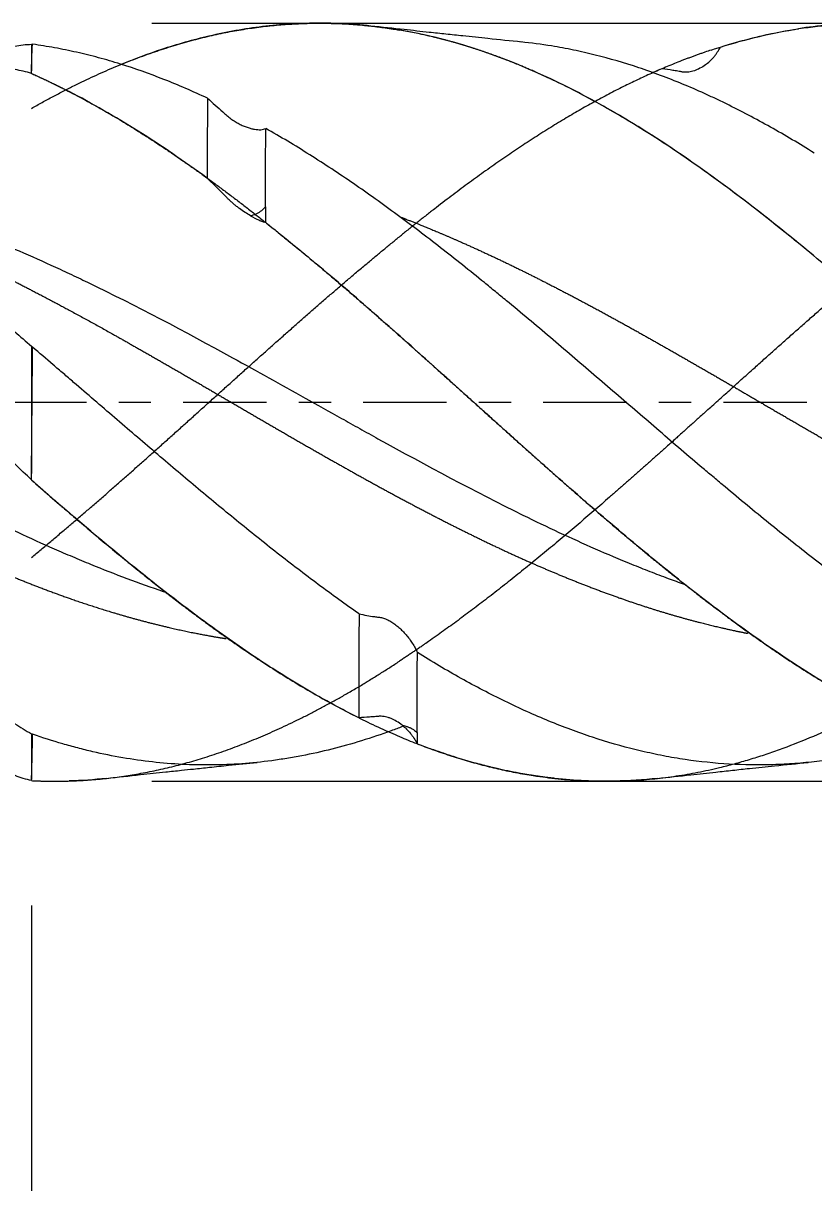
# Model space of a CAD drawing. Header units: millimetres. Extents: x -53 to 66, y -62 to 29.
# Drawn here: x 14.89 to 25.32, y -10.3 to 5 of the extents above; entities that cross this region are included whole.
import ezdxf

# ---------------------------------------------------------------- set-up
doc = ezdxf.new("R2010")
doc.units = ezdxf.units.MM
doc.linetypes.add('CENTER', pattern=[47.5, 22, -8.5, 8.5, -8.5])
for name, color, linetype in [('1', 4, 'Continuous'), ('2', 7, 'Continuous'), ('SK2', 7, 'Continuous'), ('SK4', 2, 'CENTER')]:
    doc.layers.add(name, color=color, linetype=linetype)
doc.styles.add('iso_b_vert', font='simplex.shx')
doc.dimstyles.get("Standard").update_dxf_attribs({"dimtxt": 0.18, "dimasz": 0.18, "dimexe": 0.18, "dimexo": 0.0625, "dimgap": 0.09, "dimtad": 1, "dimzin": 0, "dimdsep": 52, "dimtxsty": 'Standard', "dimcen": 0.09, "dimadec": 0, "dimazin": 0, "dimtfac": 1, "dimtdec": 4, "dimtofl": 0, "dimtmove": 0, "dimatfit": 3, "dimfxl": 1, "dimtolj": 1, "dimtzin": 0, "dimarcsym": 0})

# ---------------------------------------------------------------- blocks, each defined once
blk = doc.blocks.new('_U0')
at = {"layer": 'SK2', "lineweight": 13}
for p, q in [((0, -1.5875), (0, -46.183076)), ((47, -6.6375), (47, -46.183076)), ((47, -44.183076), (0, -44.183076))]:
    blk.add_line(p, q, dxfattribs=at)
at = {"layer": 'SK2', "lineweight": 18}
for points in [[(0, -44.183076), (3.499998, -43.722292), (3.500002, -44.64386)], [(47, -44.183076), (43.500002, -44.64386), (43.499998, -43.722292)]]:
    blk.add_solid(points, dxfattribs=at)
at = {"layer": 'SK2', "lineweight": 18, "insert": (21.410767, -43.150442), "char_height": 3.5, "attachment_point": 7, "line_spacing_factor": 1.084337, "style": 'iso_b_vert'}
blk.add_mtext('\\W0.7361;47', dxfattribs=at)
blk = doc.blocks.new('_U1')
at = {"layer": '2', "lineweight": 13}
for p, q in [((15, -6.6375), (15, -24.683076)), ((47, -6.6375), (47, -24.683076)), ((15, -22.683076), (64.889125, -22.683076))]:
    blk.add_line(p, q, dxfattribs=at)
at = {"layer": '2', "lineweight": 18}
for points in [[(15, -22.683076), (18.499998, -22.222292), (18.500002, -23.14386)], [(47, -22.683076), (43.500002, -23.14386), (43.499998, -22.222292)]]:
    blk.add_solid(points, dxfattribs=at)
at = {"layer": '2', "lineweight": 18, "insert": (60.893693, -21.650442), "char_height": 3.5, "attachment_point": 7, "line_spacing_factor": 1.084337, "style": 'iso_b_vert'}
blk.add_mtext('\\W0.6740;32', dxfattribs=at)
blk = doc.blocks.new('_U2')
at = {"layer": 'SK2', "lineweight": 13}
for p, q in [((1.997679, -6.3375), (1.997679, -39.183076)), ((47, -6.6375), (47, -39.183076)), ((47, -37.183076), (1.997679, -37.183076))]:
    blk.add_line(p, q, dxfattribs=at)
at = {"layer": 'SK2', "lineweight": 18}
for points in [[(1.997679, -37.183076), (5.497677, -36.722292), (5.497681, -37.64386)], [(47, -37.183076), (43.500002, -37.64386), (43.499998, -36.722292)]]:
    blk.add_solid(points, dxfattribs=at)
at = {"layer": 'SK2', "lineweight": 18, "insert": (22.409607, -36.150442), "char_height": 3.5, "attachment_point": 7, "line_spacing_factor": 1.084337, "style": 'iso_b_vert'}
blk.add_mtext('\\W0.7361;45', dxfattribs=at)

msp = doc.modelspace()

# ---------------------------------------------------------------- linework, layer by layer
at = {"layer": '1', "lineweight": 18}
for points, degree, knots in [([(15, 3.876), (15.519, 4.172), (16.49, 4.644), (17.46, 4.951), (18.431, 5.064), (19.401, 4.987), (19.853, 4.91)], 5, [0, 0, 0, 0, 0, 0, 0.534755, 1, 1, 1, 1, 1, 1]), ([(18.756, 5), (18.52, 4.998), (18.284, 4.983), (17.812, 4.926), (17.576, 4.884), (17.341, 4.829)], 3, [0, 0, 0, 0, 0.5, 0.5, 1, 1, 1, 1]), ([(20.293, 4.819), (20.037, 4.881), (19.781, 4.927), (19.268, 4.987), (19.012, 5.002), (18.756, 5)], 3, [0, 0, 0, 0, 0.5, 0.5, 1, 1, 1, 1]), ([(21.464, 4.751), (21.316, 4.766), (21.057, 4.793), (20.725, 4.828), (20.466, 4.855), (20.209, 4.883), (19.878, 4.919), (19.622, 4.947), (19.475, 4.963)], 3, [0, 0, 0, 0, 0.223171, 0.390418, 0.501992, 0.612663, 0.778734, 1, 1, 1, 1]), ([(25.865, 1.467), (25.799, 1.524), (25.409, 1.858), (24.697, 2.446), (23.727, 3.172), (22.757, 3.801), (21.471, 4.482), (20.503, 4.799), (19.853, 4.91)], 3, [0, 0, 0, 0, 0.032995, 0.194268, 0.355694, 0.517329, 0.67911, 1, 1, 1, 1]), ([(23.963, 4.646), (24.207, 4.727), (24.774, 4.885), (25.406, 4.975), (25.793, 4.994), (25.856, 4.996)], 3, [0, 0, 0, 0, 0.38872, 0.900528, 1, 1, 1, 1]), ([(26.677, 4.97), (26.417, 4.995), (26.157, 5.005), (25.636, 4.991), (25.375, 4.967), (25.115, 4.927)], 3, [0, 0, 0, 0, 0.5, 0.5, 1, 1, 1, 1]), ([(17.341, 4.829), (17.131, 4.78), (16.922, 4.721), (16.532, 4.593), (16.351, 4.525), (16.17, 4.451)], 3, [0, 0, 0, 0, 0.535941, 0.535941, 1, 1, 1, 1]), ([(21.903, 4.238), (21.815, 4.28), (21.667, 4.348), (21.458, 4.44), (21.158, 4.559), (20.836, 4.67), (20.602, 4.74), (20.428, 4.787), (20.315, 4.814), (20.293, 4.819)], 5, [0, 0, 0, 0, 0, 0, 0.272812, 0.460935, 0.649058, 0.931243, 1, 1, 1, 1, 1, 1]), ([(25.321, 3.287), (25.225, 3.347), (25.129, 3.406), (24.937, 3.52), (24.841, 3.575), (24.552, 3.737), (24.359, 3.839), (24.117, 3.959), (24.068, 3.982), (23.971, 4.028), (23.923, 4.05), (23.778, 4.116), (23.681, 4.158), (23.489, 4.237), (23.393, 4.275), (23.201, 4.347), (23.105, 4.381), (22.818, 4.476), (22.627, 4.532), (22.339, 4.604), (22.243, 4.626), (22.052, 4.666), (21.956, 4.684), (21.724, 4.721), (21.589, 4.739), (21.453, 4.752)], 3, [0, 0, 0, 0, 0.074605, 0.074605, 0.149209, 0.149209, 0.298418, 0.298418, 0.335721, 0.335721, 0.373023, 0.373023, 0.447628, 0.447628, 0.522232, 0.522232, 0.596837, 0.596837, 0.746046, 0.746046, 0.82065, 0.82065, 0.895255, 0.895255, 1, 1, 1, 1]), ([(23.902, -0.115), (24.459, 0.386), (25.403, 1.238), (26.823, 2.481), (28.242, 3.548), (29.662, 4.3), (30.526, 4.62), (31.001, 4.753)], 5, [0, 0, 0, 0, 0, 0, 0.391847, 0.665034, 1, 1, 1, 1, 1, 1]), ([(15, 4.37), (15.001, 4.422), (15.003, 4.468), (15.005, 4.55), (15.006, 4.585), (15.009, 4.645), (15.01, 4.668), (15.012, 4.704), (15.014, 4.716), (15.015, 4.722)], 3, [0, 0, 0, 0, 0.25, 0.25, 0.5, 0.5, 0.75, 0.75, 1, 1, 1, 1]), ([(17.321, 4.01), (17.129, 4.1), (16.938, 4.183), (16.556, 4.333), (16.365, 4.401), (16.077, 4.491), (15.981, 4.519), (15.788, 4.571), (15.692, 4.594), (15.547, 4.627), (15.498, 4.637), (15.402, 4.657), (15.353, 4.667), (15.208, 4.693), (15.111, 4.709), (15.015, 4.722)], 3, [0, 0, 0, 0, 0.25, 0.25, 0.5, 0.5, 0.625, 0.625, 0.75, 0.75, 0.8125, 0.8125, 0.875, 0.875, 1, 1, 1, 1]), ([(23.882, 4.618), (23.482, 4.48), (22.681, 4.144), (21.881, 3.694), (21.08, 3.147), (20.28, 2.529), (19.879, 2.205)], 5, [0, 0, 0, 0, 0, 0, 0.499468, 1, 1, 1, 1, 1, 1]), ([(23.887, 4.451), (23.927, 4.48), (23.964, 4.514), (24.006, 4.563), (24.014, 4.573), (24.03, 4.594), (24.037, 4.605), (24.06, 4.638), (24.073, 4.661), (24.085, 4.685)], 3, [0, 0, 0, 0, 0.5, 0.5, 0.625, 0.625, 0.75, 0.75, 1, 1, 1, 1]), ([(23.887, 4.451), (23.864, 4.433), (23.84, 4.418), (23.792, 4.392), (23.767, 4.381), (23.73, 4.369), (23.717, 4.365), (23.692, 4.359), (23.68, 4.356), (23.655, 4.353), (23.643, 4.352), (23.619, 4.352), (23.607, 4.353), (23.59, 4.355), (23.584, 4.356), (23.572, 4.359), (23.566, 4.36), (23.549, 4.363), (23.537, 4.365), (23.502, 4.371), (23.479, 4.374), (23.41, 4.386), (23.363, 4.393), (23.317, 4.4)], 3, [0, 0, 0, 0, 0.125, 0.125, 0.25, 0.25, 0.3125, 0.3125, 0.375, 0.375, 0.4375, 0.4375, 0.5, 0.5, 0.53125, 0.53125, 0.5625, 0.5625, 0.625, 0.625, 0.75, 0.75, 1, 1, 1, 1]), ([(15, 4.338), (14.928, 4.359), (14.856, 4.376), (14.714, 4.4), (14.644, 4.407), (14.539, 4.409), (14.504, 4.409), (14.435, 4.405), (14.4, 4.401), (14.298, 4.387), (14.23, 4.371), (14.163, 4.349)], 3, [0, 0, 0, 0, 0.25, 0.25, 0.5, 0.5, 0.625, 0.625, 0.75, 0.75, 1, 1, 1, 1]), ([(15, 4.338), (15.519, 4.105), (16.49, 3.582), (17.46, 2.907), (18.431, 2.122), (19.401, 1.277), (19.853, 0.877)], 5, [0, 0, 0, 0, 0, 0, 0.534755, 1, 1, 1, 1, 1, 1]), ([(23.48, 3.325), (23.217, 3.502), (22.954, 3.667), (22.429, 3.972), (22.166, 4.112), (21.903, 4.238)], 3, [0, 0, 0, 0, 0.5, 0.5, 1, 1, 1, 1]), ([(17.317, 2.957), (17.014, 3.178), (16.71, 3.385), (16.103, 3.767), (15.799, 3.942), (15.496, 4.099)], 3, [0, 0, 0, 0, 0.5, 0.5, 1, 1, 1, 1]), ([(17.321, 4.01), (17.32, 3.944), (17.32, 3.873), (17.32, 3.757), (17.32, 3.716), (17.319, 3.633), (17.319, 3.59), (17.319, 3.458), (17.319, 3.365), (17.318, 3.169), (17.318, 3.065), (17.317, 2.957)], 3, [0, 0, 0, 0, 0.25, 0.25, 0.375, 0.375, 0.5, 0.5, 0.75, 0.75, 1, 1, 1, 1]), ([(17.321, 4.01), (17.388, 3.95), (17.456, 3.889), (17.542, 3.814), (17.56, 3.799), (17.586, 3.776), (17.594, 3.768), (17.612, 3.754), (17.621, 3.747), (17.639, 3.734), (17.648, 3.727), (17.666, 3.715), (17.676, 3.709), (17.704, 3.692), (17.722, 3.681), (17.758, 3.663), (17.776, 3.654), (17.811, 3.639), (17.828, 3.632), (17.862, 3.621), (17.878, 3.616), (17.91, 3.607), (17.925, 3.604), (17.955, 3.598), (17.97, 3.597), (17.997, 3.595), (18.011, 3.594), (18.036, 3.596), (18.048, 3.598), (18.07, 3.603), (18.08, 3.607), (18.089, 3.611)], 3, [0, 0, 0, 0, 0.25, 0.25, 0.3125, 0.3125, 0.34375, 0.34375, 0.375, 0.375, 0.40625, 0.40625, 0.4375, 0.4375, 0.5, 0.5, 0.5625, 0.5625, 0.625, 0.625, 0.6875, 0.6875, 0.75, 0.75, 0.8125, 0.8125, 0.875, 0.875, 0.9375, 0.9375, 1, 1, 1, 1]), ([(18.086, 2.579), (18.087, 2.679), (18.087, 2.775), (18.087, 2.915), (18.087, 2.96), (18.088, 3.05), (18.088, 3.094), (18.088, 3.311), (18.089, 3.469), (18.089, 3.611)], 3, [0, 0, 0, 0, 0.25, 0.25, 0.375, 0.375, 0.5, 0.5, 1, 1, 1, 1]), ([(27.322, -3.457), (27.225, -3.4), (27.128, -3.341), (26.934, -3.219), (26.837, -3.157), (26.644, -3.03), (26.548, -2.965), (26.355, -2.833), (26.259, -2.765), (25.972, -2.561), (25.78, -2.42), (25.397, -2.13), (25.206, -1.981), (24.918, -1.751), (24.822, -1.674), (24.63, -1.518), (24.437, -1.36), (24.244, -1.199), (24.098, -1.077), (24.05, -1.036), (23.953, -0.954), (23.905, -0.914), (23.76, -0.791), (23.663, -0.709), (23.471, -0.544), (23.375, -0.462), (23.088, -0.215), (22.896, -0.05), (22.513, 0.28), (22.322, 0.444), (22.034, 0.69), (21.939, 0.772), (21.746, 0.935), (21.554, 1.098), (21.36, 1.259), (21.215, 1.379), (21.166, 1.419), (21.069, 1.499), (21.021, 1.538), (20.876, 1.656), (20.78, 1.734), (20.587, 1.887), (20.491, 1.963), (20.204, 2.187), (20.012, 2.333), (19.63, 2.615), (19.439, 2.752), (19.151, 2.95), (19.055, 3.014), (18.863, 3.141), (18.766, 3.203), (18.573, 3.325), (18.477, 3.384), (18.283, 3.5), (18.186, 3.557), (18.089, 3.611)], 3, [0, 0, 0, 0, 0.03125, 0.03125, 0.0625, 0.0625, 0.09375, 0.09375, 0.125, 0.125, 0.1875, 0.1875, 0.25, 0.25, 0.28125, 0.28125, 0.3125, 0.34375, 0.34375, 0.359375, 0.359375, 0.375, 0.375, 0.40625, 0.40625, 0.4375, 0.4375, 0.5, 0.5, 0.5625, 0.5625, 0.59375, 0.59375, 0.625, 0.65625, 0.65625, 0.671875, 0.671875, 0.6875, 0.6875, 0.71875, 0.71875, 0.75, 0.75, 0.8125, 0.8125, 0.875, 0.875, 0.90625, 0.90625, 0.9375, 0.9375, 0.96875, 0.96875, 1, 1, 1, 1]), ([(25.115, 2.098), (24.842, 2.321), (24.57, 2.536), (24.025, 2.946), (23.752, 3.142), (23.48, 3.325)], 3, [0, 0, 0, 0, 0.5, 0.5, 1, 1, 1, 1]), ([(17.888, 2.46), (17.865, 2.473), (17.841, 2.488), (17.792, 2.52), (17.768, 2.536), (17.73, 2.564), (17.718, 2.574), (17.693, 2.593), (17.68, 2.603), (17.656, 2.624), (17.644, 2.635), (17.62, 2.656), (17.608, 2.667), (17.59, 2.685), (17.584, 2.69), (17.573, 2.702), (17.567, 2.708), (17.55, 2.725), (17.538, 2.737), (17.503, 2.772), (17.48, 2.795), (17.41, 2.864), (17.364, 2.911), (17.317, 2.957)], 3, [0, 0, 0, 0, 0.125, 0.125, 0.25, 0.25, 0.3125, 0.3125, 0.375, 0.375, 0.4375, 0.4375, 0.5, 0.5, 0.53125, 0.53125, 0.5625, 0.5625, 0.625, 0.625, 0.75, 0.75, 1, 1, 1, 1]), ([(17.888, 2.46), (17.927, 2.437), (17.964, 2.419), (18.006, 2.4), (18.014, 2.397), (18.03, 2.391), (18.038, 2.388), (18.06, 2.38), (18.074, 2.376), (18.086, 2.373)], 3, [0, 0, 0, 0, 0.5, 0.5, 0.625, 0.625, 0.75, 0.75, 1, 1, 1, 1]), ([(13.813, 2.398), (14.134, 2.284), (14.455, 2.157), (14.936, 1.953), (15.177, 1.846), (15.418, 1.735), (15.579, 1.66), (15.659, 1.621), (16.383, 1.273), (17.017, 0.935), (17.97, 0.411), (18.288, 0.234), (18.767, -0.034), (18.927, -0.124), (19.168, -0.258), (19.248, -0.303), (19.409, -0.392), (19.489, -0.437), (20.211, -0.836), (20.845, -1.177), (21.797, -1.645), (22.115, -1.793), (22.593, -2.003), (22.833, -2.105), (23.074, -2.201), (23.234, -2.263), (23.315, -2.294), (23.466, -2.35), (23.536, -2.376), (23.606, -2.401)], 3, [0, 0, 0, 0, 0.097857, 0.097857, 0.146785, 0.17125, 0.17125, 0.195714, 0.195714, 0.391428, 0.391428, 0.489285, 0.489285, 0.538213, 0.538213, 0.562677, 0.562677, 0.587142, 0.587142, 0.782855, 0.782855, 0.880712, 0.880712, 0.929641, 0.954105, 0.954105, 0.978569, 0.978569, 1, 1, 1, 1]), ([(19.861, 2.445), (19.95, 2.411), (20.129, 2.34), (20.37, 2.242), (20.671, 2.112), (21.062, 1.934), (21.456, 1.745), (21.819, 1.562), (22.213, 1.357), (22.637, 1.128), (23.031, 0.91), (23.394, 0.704), (23.788, 0.478), (24.182, 0.25), (24.545, 0.038), (24.939, -0.192), (25.333, -0.421), (25.727, -0.647), (26.09, -0.854), (26.484, -1.073), (26.877, -1.288), (27.271, -1.495), (27.665, -1.695), (28.059, -1.887), (28.452, -2.069), (28.816, -2.228), (29.21, -2.389), (29.603, -2.539), (29.997, -2.675), (30.355, -2.787), (30.652, -2.87), (30.858, -2.923), (30.973, -2.951), (31.028, -2.964)], 5, [0, 0, 0, 0, 0, 0, 0.039799, 0.080481, 0.107602, 0.134724, 0.175406, 0.216089, 0.24321, 0.283892, 0.324575, 0.351696, 0.378818, 0.4195, 0.460182, 0.487304, 0.527986, 0.555108, 0.59579, 0.622912, 0.663594, 0.704276, 0.731398, 0.77208, 0.799202, 0.839884, 0.867005, 0.907688, 0.94837, 0.975492, 1, 1, 1, 1, 1, 1]), ([(15, -2.047), (15.52, -1.619), (16.497, -0.776), (17.472, 0.12), (18.448, 1.009), (19.424, 1.837), (19.879, 2.205)], 5, [0, 0, 0, 0, 0, 0, 0.533654, 1, 1, 1, 1, 1, 1]), ([(14.096, 1.926), (14.339, 1.812), (14.641, 1.664), (15.035, 1.464), (15.489, 1.222), (16.035, 0.92), (16.398, 0.715), (16.792, 0.489), (17.186, 0.261), (17.579, 0.031), (17.973, -0.199), (18.367, -0.428), (18.76, -0.654), (19.124, -0.861), (19.518, -1.08), (19.911, -1.294), (20.305, -1.501), (20.669, -1.686), (21.062, -1.878), (21.456, -2.061), (21.819, -2.22), (22.213, -2.382), (22.637, -2.543), (23.031, -2.679), (23.394, -2.793), (23.769, -2.897), (24.053, -2.966), (24.245, -3.009), (24.378, -3.036), (24.449, -3.05)], 5, [0, 0, 0, 0, 0, 0, 0.117017, 0.146272, 0.190153, 0.219408, 0.263289, 0.292543, 0.336425, 0.380306, 0.409561, 0.453442, 0.482697, 0.526578, 0.555832, 0.599714, 0.643595, 0.67285, 0.702104, 0.745986, 0.789867, 0.819121, 0.863003, 0.906884, 0.936139, 0.965393, 1, 1, 1, 1, 1, 1]), ([(20.293, 0.484), (20.037, 0.714), (19.781, 0.942), (19.268, 1.391), (19.012, 1.611), (18.756, 1.826)], 3, [0, 0, 0, 0, 0.5, 0.5, 1, 1, 1, 1]), ([(14.163, 1.442), (14.225, 1.392), (14.29, 1.339), (14.39, 1.257), (14.424, 1.229), (14.493, 1.172), (14.562, 1.113), (14.633, 1.053), (14.705, 0.993), (14.741, 0.962), (14.851, 0.868), (14.925, 0.804), (15, 0.738)], 3, [0, 0, 0, 0, 0.25, 0.25, 0.375, 0.375, 0.5, 0.625, 0.625, 0.75, 0.75, 1, 1, 1, 1]), ([(19.853, 0.877), (20.244, 0.53), (21.242, -0.369), (22.241, -1.28), (23.24, -2.142), (24.238, -2.897), (24.846, -3.308)], 5, [0, 0, 0, 0, 0, 0, 0.391095, 1, 1, 1, 1, 1, 1]), ([(15, -0.941), (15.001, -0.8), (15.003, -0.66), (15.005, -0.38), (15.006, -0.24), (15.009, 0.04), (15.01, 0.178), (15.012, 0.454), (15.014, 0.59), (15.015, 0.726)], 3, [0, 0, 0, 0, 0.25, 0.25, 0.5, 0.5, 0.75, 0.75, 1, 1, 1, 1]), ([(19.32, -2.792), (19.23, -2.73), (19.141, -2.666), (18.962, -2.537), (18.872, -2.471), (18.693, -2.337), (18.603, -2.269), (18.423, -2.131), (18.332, -2.061), (18.061, -1.849), (17.882, -1.705), (17.524, -1.413), (17.345, -1.265), (16.989, -0.966), (16.81, -0.815), (16.454, -0.511), (16.275, -0.357), (16.006, -0.126), (15.917, -0.049), (15.737, 0.106), (15.647, 0.184), (15.511, 0.3), (15.466, 0.339), (15.376, 0.417), (15.33, 0.456), (15.195, 0.572), (15.105, 0.649), (15.015, 0.726)], 3, [0, 0, 0, 0, 0.0625, 0.0625, 0.125, 0.125, 0.1875, 0.1875, 0.25, 0.25, 0.375, 0.375, 0.5, 0.5, 0.625, 0.625, 0.75, 0.75, 0.8125, 0.8125, 0.875, 0.875, 0.90625, 0.90625, 0.9375, 0.9375, 1, 1, 1, 1]), ([(21.903, -0.959), (21.815, -0.881), (21.667, -0.749), (21.458, -0.563), (21.158, -0.294), (20.836, -0.004), (20.602, 0.207), (20.428, 0.363), (20.315, 0.464), (20.293, 0.484)], 5, [0, 0, 0, 0, 0, 0, 0.272812, 0.460935, 0.649058, 0.931243, 1, 1, 1, 1, 1, 1]), ([(23.902, -0.115), (23.484, -0.492), (22.674, -1.219), (21.864, -1.927), (21.055, -2.582), (20.245, -3.159), (19.853, -3.416)], 5, [0, 0, 0, 0, 0, 0, 0.516466, 1, 1, 1, 1, 1, 1]), ([(15, -1.025), (14.928, -0.956), (14.856, -0.887), (14.714, -0.749), (14.644, -0.68), (14.539, -0.579), (14.504, -0.545), (14.435, -0.478), (14.4, -0.445), (14.298, -0.347), (14.23, -0.285), (14.163, -0.224)], 3, [0, 0, 0, 0, 0.25, 0.25, 0.5, 0.5, 0.625, 0.625, 0.75, 0.75, 1, 1, 1, 1]), ([(15, -1.025), (15.474, -1.443), (16.183, -2.053), (17.308, -2.968), (19.282, -4.325), (21.254, -5.057), (22.752, -5.144), (24.017, -4.887), (24.864, -4.582)], 5, [0, 0, 0, 0, 0, 0, 0.240589, 0.359089, 0.570589, 1, 1, 1, 1, 1, 1]), ([(23.48, -2.295), (23.217, -2.085), (22.954, -1.867), (22.429, -1.42), (22.166, -1.191), (21.903, -0.959)], 3, [0, 0, 0, 0, 0.5, 0.5, 1, 1, 1, 1]), ([(13.861, -1.243), (14.182, -1.408), (14.501, -1.566), (14.98, -1.791), (15.22, -1.9), (15.459, -2.003), (15.62, -2.071), (15.7, -2.105), (16.1, -2.268), (16.419, -2.388), (16.75, -2.499), (16.761, -2.503), (16.773, -2.507)], 3, [0, 0, 0, 0, 0.329381, 0.329381, 0.494071, 0.576416, 0.576416, 0.658762, 0.658762, 0.988142, 0.988142, 1, 1, 1, 1]), ([(17.341, -2.937), (17.033, -2.713), (16.726, -2.476), (16.111, -1.98), (15.803, -1.722), (15.496, -1.457)], 3, [0, 0, 0, 0, 0.5, 0.5, 1, 1, 1, 1]), ([(14.096, -2.017), (14.339, -2.128), (14.641, -2.26), (15.035, -2.421), (15.489, -2.59), (16.035, -2.765), (16.398, -2.87), (16.789, -2.969), (17.09, -3.035), (17.33, -3.08), (17.479, -3.105), (17.567, -3.119)], 5, [0, 0, 0, 0, 0, 0, 0.34901, 0.436263, 0.567142, 0.654394, 0.785273, 0.872526, 1, 1, 1, 1, 1, 1]), ([(25.115, -3.485), (24.842, -3.309), (24.57, -3.121), (24.025, -2.723), (23.752, -2.513), (23.48, -2.295)], 3, [0, 0, 0, 0, 0.5, 0.5, 1, 1, 1, 1]), ([(19.32, -2.792), (19.319, -2.922), (19.319, -3.049), (19.319, -3.233), (19.319, -3.293), (19.318, -3.412), (19.318, -3.471), (19.318, -3.643), (19.318, -3.753), (19.317, -3.965), (19.317, -4.066), (19.316, -4.163)], 3, [0, 0, 0, 0, 0.25, 0.25, 0.375, 0.375, 0.5, 0.5, 0.75, 0.75, 1, 1, 1, 1]), ([(19.32, -2.792), (19.387, -2.807), (19.455, -2.819), (19.542, -2.831), (19.559, -2.834), (19.585, -2.837), (19.594, -2.838), (19.611, -2.841), (19.62, -2.843), (19.638, -2.848), (19.647, -2.851), (19.666, -2.857), (19.675, -2.861), (19.703, -2.874), (19.721, -2.883), (19.757, -2.905), (19.775, -2.917), (19.81, -2.943), (19.828, -2.957), (19.861, -2.986), (19.878, -3.002), (19.909, -3.034), (19.925, -3.051), (19.955, -3.086), (19.969, -3.104), (19.997, -3.142), (20.01, -3.161), (20.035, -3.2), (20.047, -3.22), (20.069, -3.26), (20.079, -3.281), (20.089, -3.302)], 3, [0, 0, 0, 0, 0.25, 0.25, 0.3125, 0.3125, 0.34375, 0.34375, 0.375, 0.375, 0.40625, 0.40625, 0.4375, 0.4375, 0.5, 0.5, 0.5625, 0.5625, 0.625, 0.625, 0.6875, 0.6875, 0.75, 0.75, 0.8125, 0.8125, 0.875, 0.875, 0.9375, 0.9375, 1, 1, 1, 1]), ([(18.756, -3.863), (18.52, -3.728), (18.284, -3.582), (17.812, -3.273), (17.576, -3.109), (17.341, -2.937)], 3, [0, 0, 0, 0, 0.5, 0.5, 1, 1, 1, 1]), ([(20.086, -4.361), (20.086, -4.287), (20.086, -4.209), (20.087, -4.087), (20.087, -4.045), (20.087, -3.96), (20.087, -3.917), (20.088, -3.695), (20.088, -3.505), (20.089, -3.302)], 3, [0, 0, 0, 0, 0.25, 0.25, 0.375, 0.375, 0.5, 0.5, 1, 1, 1, 1]), ([(26.812, -4.405), (26.686, -4.448), (26.56, -4.486), (26.243, -4.576), (26.051, -4.622), (25.668, -4.697), (25.476, -4.727), (25.189, -4.758), (25.093, -4.766), (24.901, -4.778), (24.805, -4.782), (24.516, -4.788), (24.323, -4.783), (23.935, -4.756), (23.742, -4.734), (23.453, -4.688), (23.357, -4.67), (23.165, -4.631), (23.07, -4.609), (22.782, -4.539), (22.591, -4.484), (22.304, -4.389), (22.208, -4.355), (22.016, -4.284), (21.92, -4.246), (21.631, -4.127), (21.438, -4.04), (21.05, -3.851), (20.857, -3.75), (20.472, -3.536), (20.28, -3.422), (20.089, -3.302)], 3, [0, 0, 0, 0, 0.055895, 0.055895, 0.141723, 0.141723, 0.227551, 0.227551, 0.270465, 0.270465, 0.313378, 0.313378, 0.399206, 0.399206, 0.485034, 0.485034, 0.527948, 0.527948, 0.570862, 0.570862, 0.656689, 0.656689, 0.699603, 0.699603, 0.742517, 0.742517, 0.828345, 0.828345, 0.914172, 0.914172, 1, 1, 1, 1]), ([(24.846, -3.308), (25.39, -3.675), (26.363, -4.261), (27.916, -4.956), (29.47, -5.185), (31.024, -4.909), (32.033, -4.534), (32.615, -4.26)], 5, [0, 0, 0, 0, 0, 0, 0.350193, 0.62597, 1, 1, 1, 1, 1, 1]), ([(15, -4.992), (15.519, -5.018), (16.49, -4.965), (17.46, -4.719), (18.431, -4.29), (19.401, -3.713), (19.853, -3.416)], 5, [0, 0, 0, 0, 0, 0, 0.534755, 1, 1, 1, 1, 1, 1]), ([(26.677, -4.344), (26.417, -4.228), (26.157, -4.097), (25.636, -3.81), (25.375, -3.653), (25.115, -3.485)], 3, [0, 0, 0, 0, 0.5, 0.5, 1, 1, 1, 1]), ([(24.864, -4.582), (25.131, -4.485), (25.721, -4.238), (26.38, -3.88), (26.771, -3.64), (26.839, -3.598)], 3, [0, 0, 0, 0, 0.407394, 0.897838, 1, 1, 1, 1]), ([(14.163, -3.678), (14.225, -3.752), (14.29, -3.822), (14.39, -3.922), (14.424, -3.954), (14.493, -4.017), (14.562, -4.078), (14.633, -4.134), (14.705, -4.188), (14.741, -4.214), (14.851, -4.288), (14.925, -4.333), (15, -4.373)], 3, [0, 0, 0, 0, 0.25, 0.25, 0.375, 0.375, 0.5, 0.625, 0.625, 0.75, 0.75, 1, 1, 1, 1]), ([(19.89, -4.28), (19.841, -4.298), (19.793, -4.316), (19.615, -4.382), (19.484, -4.426), (19.222, -4.507), (19.091, -4.544), (18.829, -4.61), (18.697, -4.639), (18.499, -4.677), (18.433, -4.689), (18.3, -4.71), (18.234, -4.72), (17.904, -4.764), (17.641, -4.783), (17.118, -4.788), (16.857, -4.775), (16.334, -4.717), (16.072, -4.672), (15.742, -4.595), (15.676, -4.579), (15.544, -4.544), (15.478, -4.526), (15.279, -4.468), (15.147, -4.426), (15.015, -4.381)], 3, [0, 0, 0, 0, 0.029774, 0.029774, 0.110626, 0.110626, 0.191478, 0.191478, 0.27233, 0.27233, 0.312757, 0.312757, 0.353183, 0.353183, 0.514887, 0.514887, 0.676591, 0.676591, 0.838296, 0.838296, 0.878722, 0.878722, 0.919148, 0.919148, 1, 1, 1, 1]), ([(19.887, -4.26), (19.864, -4.242), (19.84, -4.225), (19.791, -4.196), (19.767, -4.183), (19.729, -4.168), (19.717, -4.163), (19.692, -4.155), (19.679, -4.152), (19.655, -4.147), (19.643, -4.145), (19.619, -4.143), (19.607, -4.142), (19.589, -4.143), (19.583, -4.144), (19.572, -4.145), (19.566, -4.145), (19.549, -4.147), (19.537, -4.148), (19.502, -4.151), (19.479, -4.152), (19.409, -4.157), (19.363, -4.16), (19.316, -4.163)], 3, [0, 0, 0, 0, 0.125, 0.125, 0.25, 0.25, 0.3125, 0.3125, 0.375, 0.375, 0.4375, 0.4375, 0.5, 0.5, 0.53125, 0.53125, 0.5625, 0.5625, 0.625, 0.625, 0.75, 0.75, 1, 1, 1, 1]), ([(19.887, -4.26), (19.927, -4.292), (19.963, -4.328), (20.005, -4.379), (20.013, -4.389), (20.029, -4.411), (20.037, -4.422), (20.059, -4.456), (20.073, -4.48), (20.085, -4.505)], 3, [0, 0, 0, 0, 0.5, 0.5, 0.625, 0.625, 0.75, 0.75, 1, 1, 1, 1]), ([(15, -4.977), (15.001, -4.949), (15.003, -4.916), (15.005, -4.839), (15.006, -4.794), (15.009, -4.694), (15.01, -4.639), (15.012, -4.518), (15.014, -4.452), (15.015, -4.381)], 3, [0, 0, 0, 0, 0.25, 0.25, 0.5, 0.5, 0.75, 0.75, 1, 1, 1, 1]), ([(15, -4.992), (14.928, -4.975), (14.856, -4.953), (14.714, -4.898), (14.644, -4.865), (14.539, -4.809), (14.504, -4.79), (14.435, -4.747), (14.4, -4.725), (14.298, -4.654), (14.23, -4.602), (14.163, -4.546)], 3, [0, 0, 0, 0, 0.25, 0.25, 0.5, 0.5, 0.625, 0.625, 0.75, 0.75, 1, 1, 1, 1]), ([(21.903, -4.963), (21.815, -4.954), (21.667, -4.935), (21.458, -4.902), (21.158, -4.843), (20.836, -4.76), (20.602, -4.69), (20.428, -4.631), (20.315, -4.591), (20.293, -4.583)], 5, [0, 0, 0, 0, 0, 0, 0.272812, 0.460935, 0.649058, 0.931243, 1, 1, 1, 1, 1, 1]), ([(15.986, -4.963), (16.137, -4.946), (16.398, -4.918), (16.729, -4.882), (16.961, -4.857), (17.153, -4.837), (17.36, -4.815), (17.64, -4.786), (17.85, -4.764), (17.975, -4.752)], 3, [0, 0, 0, 0, 0.228041, 0.393828, 0.498209, 0.578082, 0.68324, 0.810295, 1, 1, 1, 1]), ([(23.254, -4.963), (23.401, -4.947), (23.658, -4.919), (23.989, -4.883), (24.246, -4.855), (24.505, -4.827), (24.837, -4.793), (25.095, -4.767), (25.243, -4.752)], 3, [0, 0, 0, 0, 0.22145, 0.387833, 0.498856, 0.610566, 0.777541, 1, 1, 1, 1]), ([(23.256, -4.963), (23.068, -4.983), (22.879, -4.995), (22.429, -5.004), (22.166, -4.992), (21.903, -4.963)], 3, [0, 0, 0, 0, 0.417111, 0.417111, 1, 1, 1, 1])]:
    msp.add_open_spline(points, degree=degree, knots=knots, dxfattribs=at)
for points in [[(24.085, 4.685), (24.428, 4.793), (24.772, 4.874), (25.115, 4.927)], [(14.78, 4.698), (14.852, 4.712), (14.926, 4.719), (15, 4.722)], [(15, 4.722), (15.005, 4.722), (15.01, 4.722), (15.015, 4.722)], [(23.963, 4.646), (23.936, 4.637), (23.909, 4.628), (23.882, 4.618)], [(14.999, 4.338), (15, 4.349), (15, 4.359), (15, 4.37)], [(15, 4.338), (15.165, 4.264), (15.33, 4.184), (15.496, 4.099)], [(23.317, 4.4), (23.277, 4.383), (23.238, 4.366), (23.199, 4.348)], [(18.086, 2.579), (18.086, 2.512), (18.086, 2.443), (18.086, 2.373)], [(18.086, 2.373), (18.309, 2.196), (18.533, 2.013), (18.756, 1.826)], [(25.317, 1.931), (25.25, 1.987), (25.182, 2.043), (25.115, 2.098)], [(15, 0.738), (15.005, 0.734), (15.01, 0.73), (15.015, 0.726)], [(14.999, -1.024), (15, -0.996), (15, -0.968), (15, -0.941)], [(15, -1.025), (15.165, -1.17), (15.33, -1.315), (15.496, -1.457)], [(19.316, -4.163), (19.13, -4.07), (18.943, -3.969), (18.756, -3.863)], [(15, -4.373), (15.005, -4.375), (15.01, -4.378), (15.015, -4.381)], [(20.086, -4.361), (20.085, -4.411), (20.085, -4.459), (20.085, -4.505)], [(20.085, -4.505), (20.154, -4.532), (20.224, -4.558), (20.293, -4.583)], [(14.999, -4.992), (15, -4.987), (15, -4.982), (15, -4.977)], [(15, -4.992), (15.165, -5.001), (15.33, -5.002), (15.496, -4.997)], [(15.988, -4.962), (15.824, -4.981), (15.66, -4.992), (15.496, -4.997)]]:
    msp.add_open_spline(points, degree=3, dxfattribs=at)
at = {"layer": '1', "lineweight": 13}
for points, knots in [([(15, 4.722), (15, 4.721), (15, 4.712), (15, 4.67), (15, 4.548), (15, 4.431), (15, 4.37)], [0, 0, 0, 0, 0.018394, 0.362211, 0.706029, 1, 1, 1, 1]), ([(17.888, 2.46), (17.905, 2.464), (17.934, 2.473), (17.973, 2.489), (18.018, 2.514), (18.057, 2.544), (18.08, 2.571), (18.086, 2.579)], [0, 0, 0, 0, 0.209561, 0.371936, 0.534312, 0.859063, 1, 1, 1, 1]), ([(15, 0.738), (15, 0.728), (15, 0.531), (15, 0.14), (15, -0.414), (15, -0.775), (15, -0.941)], [0, 0, 0, 0, 0.018394, 0.362211, 0.706029, 1, 1, 1, 1]), ([(19.887, -4.26), (19.904, -4.264), (19.934, -4.271), (19.972, -4.285), (20.017, -4.306), (20.056, -4.331), (20.079, -4.354), (20.086, -4.361)], [0, 0, 0, 0, 0.209467, 0.371802, 0.534137, 0.858808, 1, 1, 1, 1]), ([(15, -4.373), (15, -4.378), (15, -4.482), (15, -4.663), (15, -4.856), (15, -4.944), (15, -4.977)], [0, 0, 0, 0, 0.018394, 0.362211, 0.706029, 1, 1, 1, 1])]:
    msp.add_open_spline(points, degree=3, knots=knots, dxfattribs=at)
at = {"layer": '2', "lineweight": 13}
for p, q in [((16.587, 5), (61, 5)), ((16.587, -5), (61, -5))]:
    msp.add_line(p, q, dxfattribs=at)
at = {"layer": 'SK4', "lineweight": 18, "ltscale": 0.05}
msp.add_line((-40, 0), (47, 0), dxfattribs=at)

# ---------------------------------------------------------------- dimensions: what is measured, and where the dimension line sits
at = {"layer": '2', "lineweight": 18}
dim = msp.add_linear_dim(base=(15, -22.683), p1=(47, -5.05), p2=(15, -5.05), dimstyle='Standard', override={"dimtxt": 3.5, "dimasz": 3.5, "dimexe": 2, "dimexo": 1.5875, "dimgap": 1.75, "dimtad": 1, "dimtih": 1, "dimtoh": 0, "dimdec": 2, "dimlfac": 1, "dimzin": 8, "dimdsep": 46, "dimlunit": 2, "dimpost": '<>', "dimtxsty": 'iso_b_vert', "dimsah": 1, "dimse1": 0, "dimse2": 0, "dimsd1": 0, "dimsd2": 0, "dimclrd": 2, "dimclre": 2, "dimclrt": 2, "dimtol": 0, "dimtm": -0.1, "dimtfac": 1, "dimtdec": 2, "dimtofl": 1, "dimtmove": 0, "dimtzin": 8, "dimlwd": 13, "dimlwe": 13}, dxfattribs=at)
dim.commit()
dim.dimension.update_dxf_attribs({"geometry": '_U1', "text_midpoint": (62.799, -22.683)})
at = {"layer": 'SK2', "lineweight": 18}
for base, p2, picture, middle in [((0, -44.183), (0, 0), '_U0', (23.5, -44.183)), ((1.998, -37.183), (1.998, -4.75), '_U2', (24.499, -37.183))]:
    dim = msp.add_linear_dim(base=base, p1=(47, -5.05), p2=p2, dimstyle='Standard', override={"dimtxt": 3.5, "dimasz": 3.5, "dimexe": 2, "dimexo": 1.5875, "dimgap": 1.75, "dimtad": 1, "dimtih": 1, "dimtoh": 0, "dimdec": 2, "dimlfac": 1, "dimzin": 8, "dimdsep": 46, "dimlunit": 2, "dimpost": '<>', "dimtxsty": 'iso_b_vert', "dimsah": 1, "dimse1": 0, "dimse2": 0, "dimsd1": 0, "dimsd2": 0, "dimclrd": 2, "dimclre": 2, "dimclrt": 2, "dimtol": 0, "dimtm": -0.1, "dimtfac": 1, "dimtdec": 2, "dimtofl": 1, "dimtmove": 0, "dimtzin": 8, "dimlwd": 13, "dimlwe": 13}, dxfattribs=at)
    dim.commit()
    dim.dimension.update_dxf_attribs({"geometry": picture, "text_midpoint": middle})

doc.saveas('drawing.dxf')
